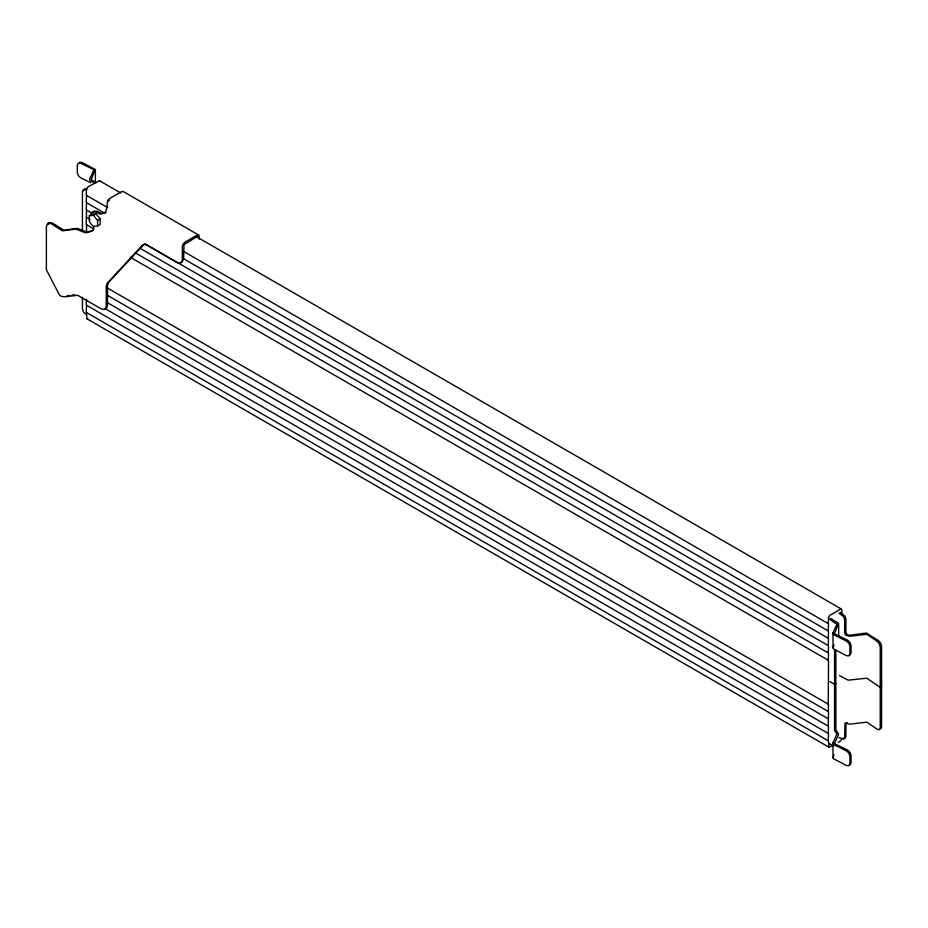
<?xml version="1.0" encoding="UTF-8"?>
<svg xmlns="http://www.w3.org/2000/svg" width="928" height="928" viewBox="0 0 928 928"><rect width="100%" height="100%" fill="white"/><g stroke="black" fill="none" stroke-linecap="round" stroke-linejoin="round"><path stroke-width="1.39" d="M93.774 226.71L93.45 229.576L92.011 231.037L85.863 232.893L75.98 229.123L62.466 230.852L51.052 223.648L47.804 223.219L46.4 226.351L46.4 269.758L59.276 294.71L60.784 296.16L64.438 296.821L77.708 295.301L101.175 308.85L104.156 309.453L105.641 308.2L106.244 305.915L106.244 286.137L107.161 283.307L142.506 245.154L144.35 244.435L146.67 245.038L177.271 262.717L180.821 262.995L182.352 259.782L182.352 246.604L183.094 244.099L184.892 242.208L196.933 235.248L198.731 235.074L199.474 239.354M89.332 215.725L89.343 221.224L91.025 224.008L93.473 226.351L97.591 225.98L100.189 224.483L100.189 218.985L96.071 213.858L91.942 214.217L89.332 215.725L93.473 215.354L96.071 213.858M100.189 218.985L97.591 220.481L97.591 225.98M841.858 738.758L840.594 740.95L838.204 742.33M880.753 728.967L881.6 726.949L881.6 646.398L880.753 643.232L878.688 640.761L866.439 633L849.561 635.251L847.194 634.624L845.918 632.42L845.918 619.243L844.99 616.111L840.246 612.306M48.14 224.576L49.068 222.488L52.316 222.917L63.73 230.121L77.244 228.392L87.128 232.162L93.276 230.295M832.938 632.838L834.086 634.949L846.487 641.051L848.9 643.313L849.897 646.398L849.897 653.718L848.9 655.818L846.487 655.702L833.042 648.626L832.938 632.838L836.94 624.231L828.727 618.756M830.618 618.384L838.622 623.43L834.678 633.105L835.246 634.16L847.647 640.262L850.06 642.524L851.057 645.61L851.057 652.929L850.06 655.029M832.938 647.489L834.086 645.03M832.938 742.69L834.086 744.801L846.487 750.903L848.9 753.153L849.897 756.239L849.897 763.558L848.9 765.658L846.487 765.542L833.042 758.478L832.938 742.69L836.94 734.083L834.574 730.51L834.574 649.774M832.938 757.329L834.086 754.87M79.472 162.342L81.861 162.412L95.294 169.476L91.234 179.58L96.164 182.712M83.682 190.808L84.645 188.802L86.861 188.976M182.085 262.264L183.616 259.051L184.022 244.632L196.933 236.721L198.209 237.452M850.06 764.869L851.057 762.77L851.057 755.45L850.06 752.364L847.647 750.114L835.246 744.012L834.678 742.957L838.668 734.35L835.838 729.779L835.838 650.482M93.751 228.845L86.223 224.495L86.536 210.03M828.228 623.593L828.542 617.561L829.818 615.357L840.594 609.139L841.858 609.87L841.858 613.988M828.228 630.924L828.542 623.778L182.897 251.024M828.228 638.244L828.542 631.11L182.897 258.344M828.228 645.563L828.542 638.429L146.485 244.644M828.228 652.894L828.542 645.749L140.209 248.344M828.228 660.214L828.542 653.068L135.186 252.764M828.228 704.155L828.542 660.4L130.164 257.195M828.228 711.474L828.542 704.34L107.567 288.086M828.228 726.125L828.542 711.66L107.567 295.406M828.228 733.445L828.542 726.299L105.061 308.606M828.228 740.764L828.542 733.63L86.223 305.057L86.536 299.234M90.515 214.565L92.417 211.944L95.793 212.025L100.305 214.124L104.992 213.115L106.882 208.011L107.625 200.529L109.423 198.638L121.464 191.678L123.262 191.504L198.731 235.074M91.791 213.834L93.682 211.201L97.057 211.294L101.57 213.382L106.256 212.373M108.553 201.063L109.423 200.1M105.421 308.722L106.906 307.458L107.52 305.184L107.52 285.395L108.425 282.576L143.782 244.412L145.626 243.704M835.838 683.646L834.574 684.377L829.702 681.57M833.402 745.103L828.948 747.214L86.942 318.814L86.536 312.562M881.6 686.674L880.231 687.346L866.764 678.217L848.18 680.166L839.434 675.549M66.99 295.893L69.554 295.487M72.117 295.092L74.681 294.698M120.802 193.024L99.458 180.705L87.812 186.969L86.536 189.161L86.223 195.205L107.567 207.524M86.942 318.814L87.812 318.78M847.194 722.494L845.918 723.225L845.918 736.414L844.99 738.468L842.752 738.236M85.585 189.718L83.369 189.544L82.418 191.539L82.418 231.548M90.619 182.723L80.69 177.84L78.312 175.566L77.279 172.504L77.279 165.184L78.312 163.131L80.69 163.2L93.102 169.302L93.67 170.358L89.668 178.965L89.888 180.368L94.888 183.442M196.133 236.524L841.464 609.104M838.982 613.037L843.726 616.853L844.654 619.974L844.654 633.151L845.918 635.355L850.025 636.248L866.764 634.276L877.331 641.434L879.384 643.904L880.231 647.071L880.231 727.622L879.384 729.64L877.331 729.315L866.764 722.158L850.025 724.13L845.06 723.19L844.654 737.145L843.726 739.198L838.982 737.528M103.797 212.674L86.223 202.524L86.536 195.39M92.498 213.475L86.223 209.856L86.536 202.71M86.223 217.175L89.993 219.344M86.536 232L86.536 224.68M107.567 302.725L828.228 718.794M828.727 743.247L833.68 746.112M97.591 220.481L93.473 215.354M85.585 314.209L83.369 311.82L82.418 308.711L82.418 297.285M828.948 747.214L828.542 740.95L86.223 312.376L86.536 305.231M99.458 180.705L99.853 181.47M838.668 624.498L838.668 636.48M95.398 170.624L95.398 182.607"/></g></svg>
